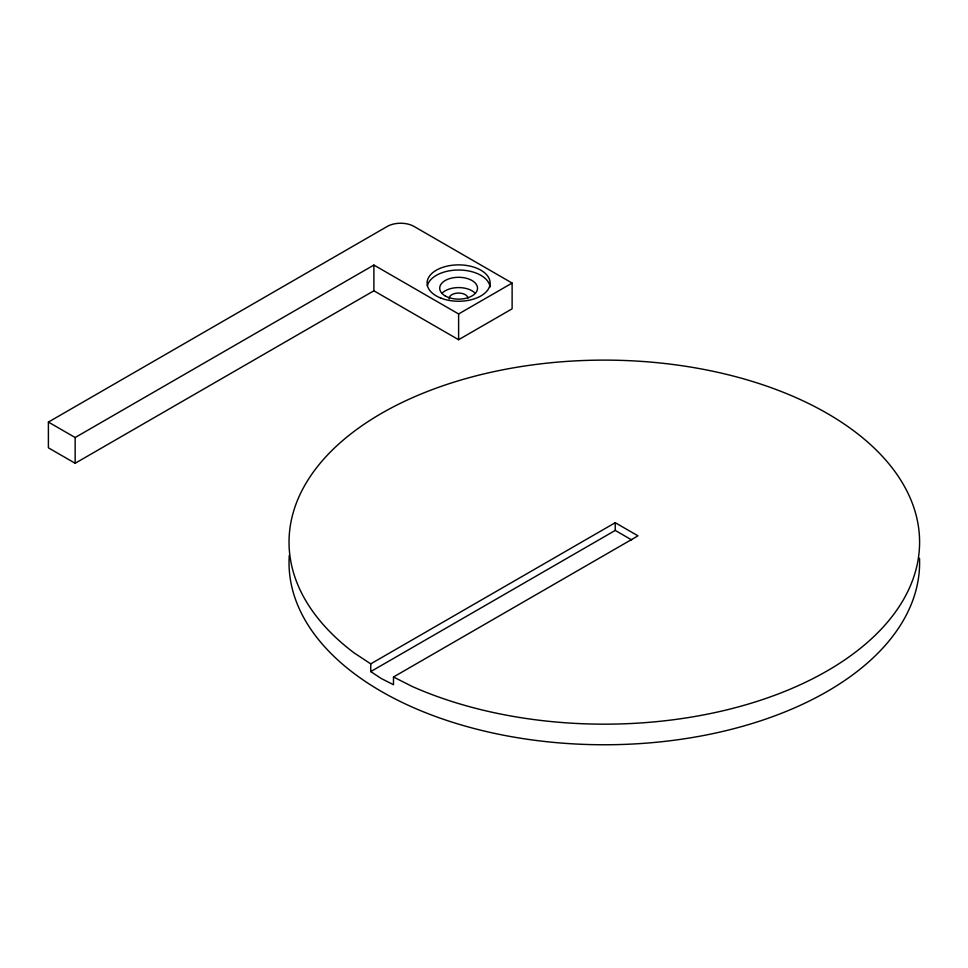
<?xml version="1.0" encoding="UTF-8"?>
<svg xmlns="http://www.w3.org/2000/svg" width="968" height="968" viewBox="0 0 968 968"><rect width="100%" height="100%" fill="white"/><g stroke="black" fill="none" stroke-linecap="round" stroke-linejoin="round"><path stroke-width="1.45" d="M48.4 422.072L387.273 226.439A18.912 10.926 0 0 1 414.026 226.439L512.12 283.067L512.12 308.816L458.614 339.707L373.89 290.787L75.153 463.273L48.4 447.821L48.4 422.072L75.153 437.524L373.89 265.05L458.614 313.959L512.12 283.067M370.744 663.866L615.237 522.708L637.985 535.836L393.492 676.995L393.492 684.715L381.38 678.58L370.744 671.586L370.744 663.866L354.179 652.952A315.29 182.032 0 0 1 536.078 364.428A315.29 182.032 0 0 1 912.122 581.538A315.29 182.032 0 0 1 412.38 686.554L393.492 676.995M370.744 671.586L615.237 530.428L631.656 539.914M615.237 522.708L615.237 530.428M458.614 313.959L458.614 339.707M373.89 265.05L373.89 290.787M75.153 437.524L75.153 463.273M919.503 558.282A315.29 182.032 0 0 1 601.733 744.755A315.29 182.032 0 0 1 289.299 555.293M449.176 298.918A9.462 5.457 0 0 1 457.912 293.062A9.462 5.457 0 0 1 468.04 298.108M427.36 285.814A31.533 18.198 0 0 1 459.691 270.024A31.533 18.198 0 0 1 490.074 287.06M442.231 293.05A18.912 10.926 0 0 1 474.998 293.05M441.045 298.18A31.533 18.198 0 0 0 490.062 284.289A31.533 18.198 0 0 0 444.723 266.732A31.533 18.198 0 0 0 441.045 298.18M445.232 295.942A18.912 10.926 0 0 0 476.885 291.041A18.912 10.926 0 0 0 453.714 277.671A18.912 10.926 0 0 0 445.232 295.942"/></g></svg>
